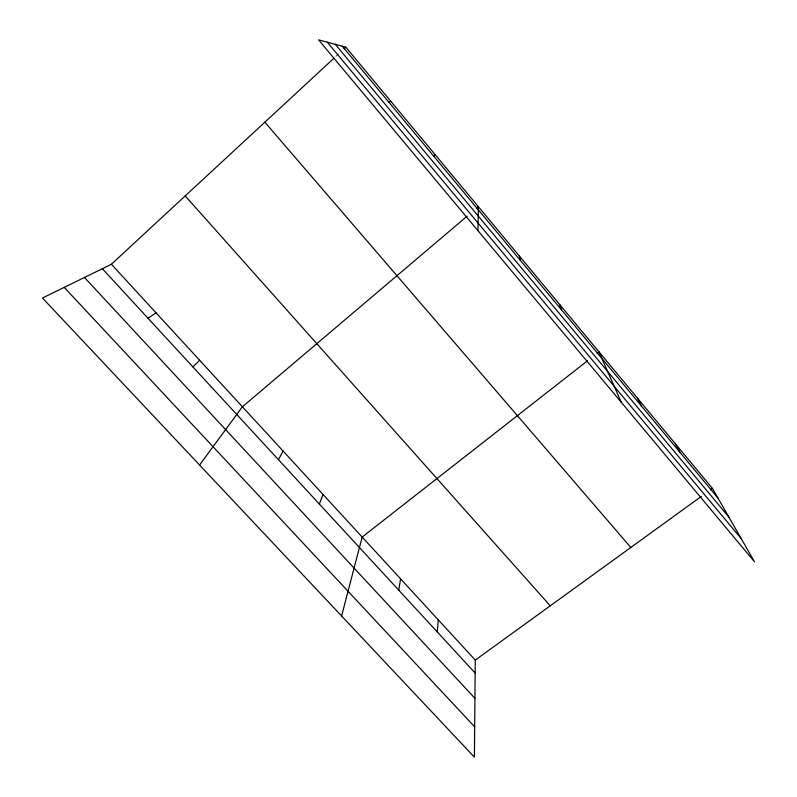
<?xml version="1.0" encoding="UTF-8"?>
<svg xmlns="http://www.w3.org/2000/svg" width="797" height="797" viewBox="0 0 797 797"><rect width="100%" height="100%" fill="white"/><g stroke="black" fill="none" stroke-linecap="round" stroke-linejoin="round"><path stroke-width="0.6" stroke-dasharray="3.98 2.99" d="M335.846 56.467L339.492 53.09"/><path stroke-width="1.2" d="M111.391 264.265L475.271 660.085L474.404 757.15L42.49 298.038L111.391 264.265L334.023 58.151M477.971 230.692L478.359 206.652L476.486 208.246M437.324 631.981L438.27 619.847M398.759 590.169L400.582 578.841M341.604 615.981L362.167 537.058L587.459 360.832M319.348 504.053L323.014 494.469M278.462 459.7L283.104 451.052M433.996 156.501L435.162 154.668M199.569 465L242.408 406.779L467.132 216.176M192.884 366.899L199.629 360.244M344.045 48.876L345.868 47.192L712.428 488.382L754.51 561.805L318.581 39.85L345.868 47.192M597.053 353.33L598.975 351.826L621.261 402.266M475.271 660.085L701.37 496.392M710.416 489.836L712.428 488.382M148.093 318.312L155.963 312.753M388.677 101.996L391.008 101.518M64.228 287.378L474.673 726.854M84.482 277.456L474.932 698.351M102.335 268.699L475.151 673.017M185.213 195.913L550.249 605.8M264.853 122.19L630.816 547.469M342.321 46.236L717.977 498.065M335.298 44.343L728.906 517.133M327.268 42.191L741.27 538.712M675.368 443.77L680.08 452.477M637.56 398.261L641.396 405.952M559.594 304.434L561.566 309.943M519.395 256.056L520.381 260.4"/></g></svg>
